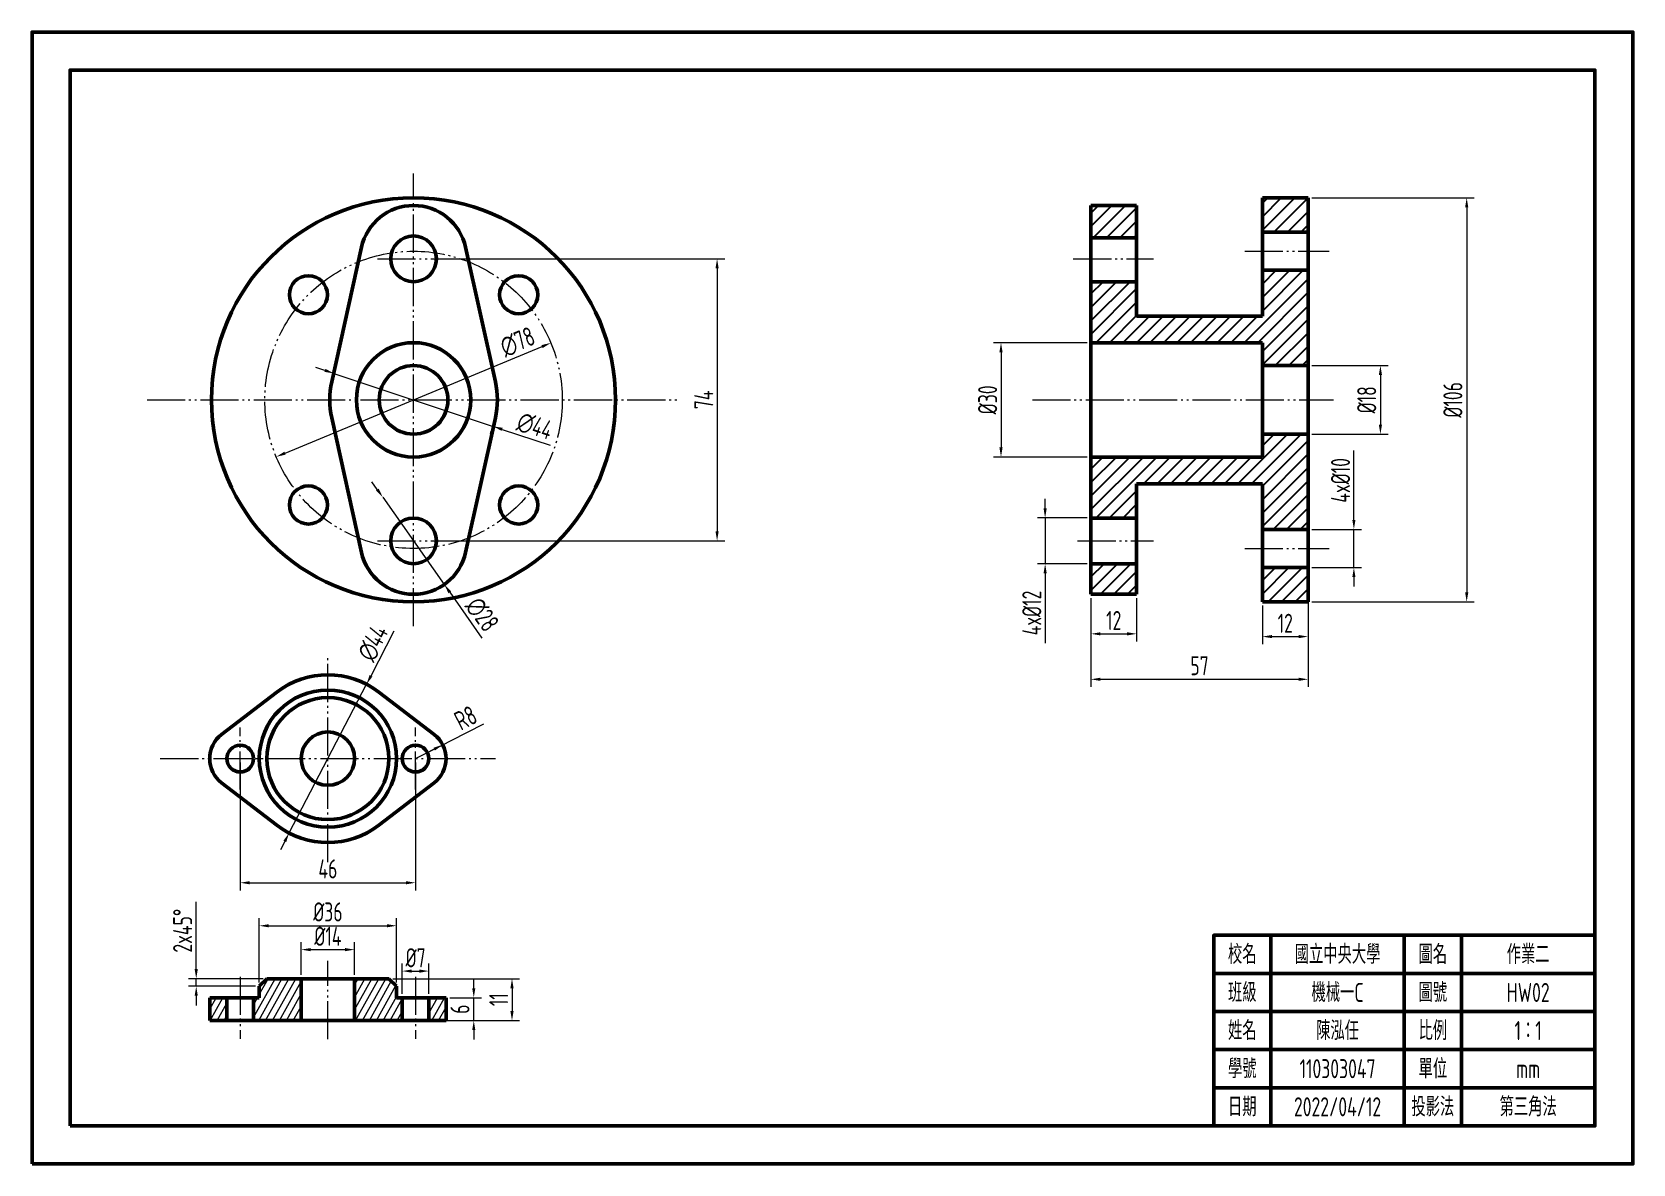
# Model space of a CAD drawing. Header units: millimetres. Extents: x 0 to 420, y 0 to 297.
import ezdxf

# ---------------------------------------------------------------- set-up
doc = ezdxf.new("R2010")
doc.units = ezdxf.units.MM
doc.linetypes.add('PHA10', pattern=[14, 10, -1, 0.5, -1, 0.5, -1])
for name, color, linetype, lineweight in [('AM_5', 3, 'Continuous', 25), ('AM_8', 1, 'Continuous', 25), ('中心線', 2, 'PHA10', 18), ('填充線', 4, 'Continuous', 18), ('輪廓線', 7, 'Continuous', 50)]:
    doc.layers.add(name, color=color, linetype=linetype, lineweight=lineweight)
doc.styles.add('CNS工程圖', font='iso.shx', dxfattribs={"width": 0.75, "bigfont": 'chineset.shx'})
doc.styles.get("Standard").update_dxf_attribs({"font": 'iso.shx', "width": 0.75, "bigfont": 'chineset.shx'})
doc.dimstyles.new('CNS$0', dxfattribs={"dimtxt": 5, "dimasz": 2.5, "dimexe": 2, "dimexo": 1, "dimgap": 1, "dimtad": 1, "dimdsep": 46, "dimtxsty": 'Standard', "dimcen": 2.5, "dimclrd": 3, "dimclre": 3, "dimclrt": 1, "dimadec": 0, "dimazin": 0, "dimtfac": 1, "dimtmove": 0, "dimatfit": 0, "dimfxl": 1, "dimlwd": 18, "dimlwe": 18, "dimarcsym": 0})
doc.dimstyles.new('CNS$3', dxfattribs={"dimtxt": 5, "dimasz": 2.5, "dimexe": 2, "dimexo": 1, "dimgap": 1, "dimtad": 1, "dimdsep": 46, "dimtxsty": 'Standard', "dimcen": 2.5, "dimclrd": 3, "dimclre": 3, "dimclrt": 1, "dimadec": 0, "dimazin": 0, "dimtfac": 1, "dimtmove": 0, "dimatfit": 0, "dimfxl": 1, "dimlwd": 18, "dimlwe": 18, "dimarcsym": 0})
doc.dimstyles.new('CNS$4', dxfattribs={"dimtxt": 5, "dimasz": 2.5, "dimexe": 2, "dimexo": 1, "dimgap": 1, "dimtad": 1, "dimdsep": 46, "dimtxsty": 'Standard', "dimcen": 2.5, "dimclrd": 3, "dimclre": 3, "dimclrt": 1, "dimadec": 0, "dimazin": 0, "dimtfac": 1, "dimtmove": 0, "dimatfit": 0, "dimfxl": 1, "dimlwd": 18, "dimlwe": 18, "dimarcsym": 0})
pattern_1 = [(61, (-148.4615, -105.0187), (-1.388459, 0.769635), [])]
pattern_2 = [(45, (0, 0), (-1.767767, 1.767767), [])]

# ---------------------------------------------------------------- blocks, each defined once
blk = doc.blocks.new('*D2')
at = {"layer": 'AM_5', "color": 3, "lineweight": 18, "transparency": 16777216}
for p, q in [((109.98, 111.12), (118.56, 115.48)), ((100.62, 106.36), (107.75, 109.99)), ((107.75, 109.99), (109.98, 111.12)), ((105.52, 108.85), (103.29, 107.72))]:
    blk.add_line(p, q, dxfattribs=at)
at = {"layer": 'AM_5', "color": 3, "transparency": 16777216}
blk.add_solid([(105.33, 109.22), (105.71, 108.48), (107.75, 109.99)], dxfattribs=at)
at = {"layer": 'Defpoints', "color": 0, "transparency": 16777216}
for p in [(107.75, 109.99), (100.62, 106.36)]:
    blk.add_point(p, dxfattribs=at)
at = {"layer": 'AM_5', "color": 1, "transparency": 16777216, "insert": (113.76, 117.06), "char_height": 5, "attachment_point": 5, "rotation": 26.9458}
blk.add_mtext('R8', dxfattribs=at)
blk = doc.blocks.new('*D3')
at = {"layer": 'AM_5', "color": 3, "lineweight": 18, "transparency": 16777216}
for p, q in [((54.62, 105.36), (54.62, 71.79)), ((100.62, 105.36), (100.62, 71.79)), ((57.12, 73.79), (98.12, 73.79))]:
    blk.add_line(p, q, dxfattribs=at)
at = {"layer": 'AM_5', "color": 3, "transparency": 16777216}
for points in [[(57.12, 74.21), (57.12, 73.37), (54.62, 73.79)], [(98.12, 74.21), (98.12, 73.37), (100.62, 73.79)]]:
    blk.add_solid(points, dxfattribs=at)
at = {"layer": 'Defpoints', "color": 0, "transparency": 16777216}
for p in [(54.62, 106.36), (100.62, 106.36), (100.62, 73.79)]:
    blk.add_point(p, dxfattribs=at)
at = {"layer": 'AM_5', "color": 1, "transparency": 16777216, "insert": (77.62, 77.42), "char_height": 5, "attachment_point": 5}
blk.add_mtext('46', dxfattribs=at)
blk = doc.blocks.new('*D4')
at = {"layer": 'AM_5', "color": 3, "lineweight": 18, "transparency": 16777216}
for p, q in [((70.62, 49.62), (70.62, 58.24)), ((73.12, 56.24), (82.12, 56.24)), ((84.62, 49.62), (84.62, 58.24))]:
    blk.add_line(p, q, dxfattribs=at)
at = {"layer": 'AM_5', "color": 3, "transparency": 16777216}
for points in [[(73.12, 56.66), (73.12, 55.82), (70.62, 56.24)], [(82.12, 56.66), (82.12, 55.82), (84.62, 56.24)]]:
    blk.add_solid(points, dxfattribs=at)
at = {"layer": 'Defpoints', "color": 0, "transparency": 16777216}
for p in [(84.62, 56.24), (70.62, 48.62), (84.62, 48.62)]:
    blk.add_point(p, dxfattribs=at)
at = {"layer": 'AM_5', "color": 1, "transparency": 16777216, "insert": (77.62, 59.74), "char_height": 5, "attachment_point": 5}
blk.add_mtext('%%C14', dxfattribs=at)
blk = doc.blocks.new('*D5')
at = {"layer": 'AM_5', "color": 3, "lineweight": 18, "transparency": 16777216}
for p, q in [((59.62, 47.62), (59.62, 64.5)), ((95.62, 47.62), (95.62, 64.5)), ((62.12, 62.5), (93.12, 62.5))]:
    blk.add_line(p, q, dxfattribs=at)
at = {"layer": 'AM_5', "color": 3, "transparency": 16777216}
for points in [[(62.12, 62.92), (62.12, 62.09), (59.62, 62.5)], [(93.12, 62.92), (93.12, 62.09), (95.62, 62.5)]]:
    blk.add_solid(points, dxfattribs=at)
at = {"layer": 'Defpoints', "color": 0, "transparency": 16777216}
for p in [(95.62, 62.5), (59.62, 46.62), (95.62, 46.62)]:
    blk.add_point(p, dxfattribs=at)
at = {"layer": 'AM_5', "color": 1, "transparency": 16777216, "insert": (77.62, 66.13), "char_height": 5, "attachment_point": 5}
blk.add_mtext('%%C36', dxfattribs=at)
blk = doc.blocks.new('*D6')
at = {"layer": 'AM_5', "color": 3, "lineweight": 18, "transparency": 16777216}
for p, q in [((115.89, 46.12), (115.89, 48.62)), ((109.62, 43.62), (117.89, 43.62)), ((115.89, 37.62), (115.89, 43.62)), ((109.62, 37.62), (117.89, 37.62)), ((115.89, 35.12), (115.89, 32.62))]:
    blk.add_line(p, q, dxfattribs=at)
at = {"layer": 'AM_5', "color": 3, "transparency": 16777216}
for points in [[(115.48, 46.12), (116.31, 46.12), (115.89, 43.62)], [(115.48, 35.12), (116.31, 35.12), (115.89, 37.62)]]:
    blk.add_solid(points, dxfattribs=at)
at = {"layer": 'Defpoints', "color": 0, "transparency": 16777216}
for p in [(108.62, 43.62), (115.89, 43.62), (108.62, 37.62)]:
    blk.add_point(p, dxfattribs=at)
at = {"layer": 'AM_5', "color": 1, "transparency": 16777216, "insert": (112.27, 40.62), "char_height": 5, "attachment_point": 5, "rotation": 90}
blk.add_mtext('6', dxfattribs=at)
blk = doc.blocks.new('*D7')
at = {"layer": 'AM_5', "color": 3, "lineweight": 18, "transparency": 16777216}
for p, q in [((94.62, 48.62), (127.92, 48.62)), ((125.92, 46.12), (125.92, 40.12)), ((94.62, 37.62), (127.92, 37.62))]:
    blk.add_line(p, q, dxfattribs=at)
at = {"layer": 'AM_5', "color": 3, "transparency": 16777216}
for points in [[(125.5, 46.12), (126.34, 46.12), (125.92, 48.62)], [(125.5, 40.12), (126.34, 40.12), (125.92, 37.62)]]:
    blk.add_solid(points, dxfattribs=at)
at = {"layer": 'Defpoints', "color": 0, "transparency": 16777216}
for p in [(93.62, 48.62), (93.62, 37.62), (125.92, 37.62)]:
    blk.add_point(p, dxfattribs=at)
at = {"layer": 'AM_5', "color": 1, "transparency": 16777216, "insert": (122.42, 43.12), "char_height": 5, "attachment_point": 5, "rotation": 90}
blk.add_mtext('11', dxfattribs=at)
blk = doc.blocks.new('*D8')
at = {"layer": 'AM_5', "color": 3, "lineweight": 18, "transparency": 16777216}
for p, q in [((97.12, 44.62), (97.12, 52.61)), ((99.62, 50.61), (101.62, 50.61)), ((104.12, 44.62), (104.12, 52.61))]:
    blk.add_line(p, q, dxfattribs=at)
at = {"layer": 'AM_5', "color": 3, "transparency": 16777216}
for points in [[(99.62, 51.03), (99.62, 50.19), (97.12, 50.61)], [(101.62, 51.03), (101.62, 50.19), (104.12, 50.61)]]:
    blk.add_solid(points, dxfattribs=at)
at = {"layer": 'Defpoints', "color": 0, "transparency": 16777216}
for p in [(104.12, 50.61), (97.12, 43.62), (104.12, 43.62)]:
    blk.add_point(p, dxfattribs=at)
at = {"layer": 'AM_5', "color": 1, "transparency": 16777216, "insert": (100.62, 54.11), "char_height": 5, "attachment_point": 5}
blk.add_mtext('%%C7', dxfattribs=at)
blk = doc.blocks.new('*D9')
at = {"layer": 'AM_5', "color": 3, "lineweight": 18, "transparency": 16777216}
for p, q in [((43.08, 51.12), (43.08, 68.79)), ((60.62, 48.62), (41.08, 48.62)), ((58.62, 46.62), (41.08, 46.62)), ((43.08, 46.62), (43.08, 48.62)), ((43.08, 44.12), (43.08, 41.62))]:
    blk.add_line(p, q, dxfattribs=at)
at = {"layer": 'AM_5', "color": 3, "transparency": 16777216}
for points in [[(42.66, 51.12), (43.49, 51.12), (43.08, 48.62)], [(42.66, 44.12), (43.49, 44.12), (43.08, 46.62)]]:
    blk.add_solid(points, dxfattribs=at)
at = {"layer": 'Defpoints', "color": 0, "transparency": 16777216}
for p in [(43.08, 46.62), (59.62, 46.62), (61.62, 48.62)]:
    blk.add_point(p, dxfattribs=at)
at = {"layer": 'AM_5', "color": 1, "transparency": 16777216, "insert": (39.51, 61.21), "char_height": 5, "attachment_point": 5, "rotation": 90}
blk.add_mtext('2x45%%D', dxfattribs=at)
blk = doc.blocks.new('*D10')
at = {"layer": 'AM_5', "color": 3, "lineweight": 18, "transparency": 16777216}
for p, q in [((335.78, 209.49), (355.74, 209.49)), ((353.74, 206.99), (353.74, 193.99)), ((335.78, 191.49), (355.74, 191.49))]:
    blk.add_line(p, q, dxfattribs=at)
at = {"layer": 'AM_5', "color": 3, "transparency": 16777216}
for points in [[(353.32, 206.99), (354.16, 206.99), (353.74, 209.49)], [(353.32, 193.99), (354.16, 193.99), (353.74, 191.49)]]:
    blk.add_solid(points, dxfattribs=at)
at = {"layer": 'Defpoints', "color": 0, "transparency": 16777216}
for p in [(334.78, 209.49), (334.78, 191.49), (353.74, 191.49)]:
    blk.add_point(p, dxfattribs=at)
at = {"layer": 'AM_5', "color": 1, "transparency": 16777216, "insert": (350.15, 200.49), "char_height": 5, "attachment_point": 5, "rotation": 90}
blk.add_mtext('%%C18', dxfattribs=at)
blk = doc.blocks.new('*D11')
at = {"layer": 'AM_5', "color": 3, "lineweight": 18, "transparency": 16777216}
for p, q in [((265.78, 171.99), (265.78, 174.49)), ((276.78, 169.49), (263.78, 169.49)), ((265.78, 169.49), (265.78, 157.49)), ((276.78, 157.49), (263.78, 157.49)), ((265.78, 154.99), (265.78, 136.65))]:
    blk.add_line(p, q, dxfattribs=at)
at = {"layer": 'AM_5', "color": 3, "transparency": 16777216}
for points in [[(265.37, 171.99), (266.2, 171.99), (265.78, 169.49)], [(265.37, 154.99), (266.2, 154.99), (265.78, 157.49)]]:
    blk.add_solid(points, dxfattribs=at)
at = {"layer": 'Defpoints', "color": 0, "transparency": 16777216}
for p in [(277.78, 169.49), (265.78, 157.49), (277.78, 157.49)]:
    blk.add_point(p, dxfattribs=at)
at = {"layer": 'AM_5', "color": 1, "transparency": 16777216, "insert": (262.28, 144.57), "char_height": 5, "attachment_point": 5, "rotation": 90}
blk.add_mtext('4x%%C12', dxfattribs=at)
blk = doc.blocks.new('*D12')
at = {"layer": 'AM_5', "color": 3, "lineweight": 18, "transparency": 16777216}
for p, q in [((276.78, 215.49), (252.21, 215.49)), ((254.21, 212.99), (254.21, 187.99)), ((276.78, 185.49), (252.21, 185.49))]:
    blk.add_line(p, q, dxfattribs=at)
at = {"layer": 'AM_5', "color": 3, "transparency": 16777216}
for points in [[(253.79, 212.99), (254.62, 212.99), (254.21, 215.49)], [(253.79, 187.99), (254.62, 187.99), (254.21, 185.49)]]:
    blk.add_solid(points, dxfattribs=at)
at = {"layer": 'Defpoints', "color": 0, "transparency": 16777216}
for p in [(277.78, 215.49), (254.21, 185.49), (277.78, 185.49)]:
    blk.add_point(p, dxfattribs=at)
at = {"layer": 'AM_5', "color": 1, "transparency": 16777216, "insert": (250.7, 200.49), "char_height": 5, "attachment_point": 5, "rotation": 90}
blk.add_mtext('%%C30', dxfattribs=at)
blk = doc.blocks.new('*D13')
at = {"layer": 'AM_5', "color": 3, "lineweight": 18, "transparency": 16777216}
for p, q in [((88.93, 128.09), (95.05, 139.85)), ((67.46, 86.85), (87.78, 125.88)), ((66.31, 84.63), (65.15, 82.41))]:
    blk.add_line(p, q, dxfattribs=at)
at = {"layer": 'AM_5', "color": 3, "transparency": 16777216}
for points in [[(88.56, 128.29), (89.3, 127.9), (87.78, 125.88)], [(65.94, 84.82), (66.68, 84.44), (67.46, 86.85)]]:
    blk.add_solid(points, dxfattribs=at)
at = {"layer": 'Defpoints', "color": 0, "transparency": 16777216}
for p in [(87.78, 125.88), (67.46, 86.85)]:
    blk.add_point(p, dxfattribs=at)
at = {"layer": 'AM_5', "color": 1, "transparency": 16777216, "insert": (89.46, 136.69), "char_height": 5, "attachment_point": 5, "rotation": 62.5042}
blk.add_mtext('∅44', dxfattribs=at)
blk = doc.blocks.new('*D14')
at = {"layer": 'AM_5', "color": 3, "lineweight": 18, "transparency": 16777216}
for p, q in [((277.78, 148.49), (277.78, 137.1)), ((289.78, 148.49), (289.78, 137.1)), ((280.28, 139.1), (287.28, 139.1))]:
    blk.add_line(p, q, dxfattribs=at)
at = {"layer": 'AM_5', "color": 3, "transparency": 16777216}
for points in [[(280.28, 139.51), (280.28, 138.68), (277.78, 139.1)], [(287.28, 139.51), (287.28, 138.68), (289.78, 139.1)]]:
    blk.add_solid(points, dxfattribs=at)
at = {"layer": 'Defpoints', "color": 0, "transparency": 16777216}
for p in [(277.78, 149.49), (289.78, 149.49), (289.78, 139.1)]:
    blk.add_point(p, dxfattribs=at)
at = {"layer": 'AM_5', "color": 1, "transparency": 16777216, "insert": (283.78, 142.6), "char_height": 5, "attachment_point": 5}
blk.add_mtext('12', dxfattribs=at)
blk = doc.blocks.new('*D15')
at = {"layer": 'AM_5', "color": 3, "lineweight": 18, "transparency": 16777216}
for p, q in [((277.78, 148.49), (277.78, 125.17)), ((334.78, 148.49), (334.78, 125.17)), ((280.28, 127.17), (332.28, 127.17))]:
    blk.add_line(p, q, dxfattribs=at)
at = {"layer": 'AM_5', "color": 3, "transparency": 16777216}
for points in [[(280.28, 127.58), (280.28, 126.75), (277.78, 127.17)], [(332.28, 127.58), (332.28, 126.75), (334.78, 127.17)]]:
    blk.add_solid(points, dxfattribs=at)
at = {"layer": 'Defpoints', "color": 0, "transparency": 16777216}
for p in [(277.78, 149.49), (334.78, 149.49), (334.78, 127.17)]:
    blk.add_point(p, dxfattribs=at)
at = {"layer": 'AM_5', "color": 1, "transparency": 16777216, "insert": (306.28, 130.73), "char_height": 5, "attachment_point": 5}
blk.add_mtext('57', dxfattribs=at)
blk = doc.blocks.new('*D16')
at = {"layer": 'AM_5', "color": 3, "lineweight": 18, "transparency": 16777216}
for p, q in [((322.78, 146.49), (322.78, 136.37)), ((334.78, 146.49), (334.78, 136.37)), ((325.28, 138.37), (332.28, 138.37))]:
    blk.add_line(p, q, dxfattribs=at)
at = {"layer": 'AM_5', "color": 3, "transparency": 16777216}
for points in [[(325.28, 138.79), (325.28, 137.96), (322.78, 138.37)], [(332.28, 138.79), (332.28, 137.96), (334.78, 138.37)]]:
    blk.add_solid(points, dxfattribs=at)
at = {"layer": 'Defpoints', "color": 0, "transparency": 16777216}
for p in [(322.78, 147.49), (334.78, 147.49), (334.78, 138.37)]:
    blk.add_point(p, dxfattribs=at)
at = {"layer": 'AM_5', "color": 1, "transparency": 16777216, "insert": (328.78, 141.87), "char_height": 5, "attachment_point": 5}
blk.add_mtext('12', dxfattribs=at)
blk = doc.blocks.new('*D17')
at = {"layer": 'AM_5', "color": 3, "lineweight": 18, "transparency": 16777216}
blk.add_line((66.38, 186.5), (133.81, 214.47), dxfattribs=at)
at = {"layer": 'AM_5', "color": 3, "transparency": 16777216}
for points in [[(133.65, 214.86), (133.97, 214.09), (136.12, 215.43)], [(66.22, 186.89), (66.54, 186.12), (64.07, 185.54)]]:
    blk.add_solid(points, dxfattribs=at)
at = {"layer": 'Defpoints', "color": 0, "transparency": 16777216}
for p in [(136.12, 215.43), (64.07, 185.54)]:
    blk.add_point(p, dxfattribs=at)
at = {"layer": 'AM_5', "color": 1, "transparency": 16777216, "insert": (127.38, 215.69), "char_height": 5, "attachment_point": 5, "rotation": 22.5286}
blk.add_mtext('∅78', dxfattribs=at)
blk = doc.blocks.new('*D18')
at = {"layer": 'AM_5', "color": 3, "lineweight": 18, "transparency": 16777216}
for p, q in [((76.85, 208.22), (74.47, 209.01)), ((79.22, 207.43), (120.97, 193.54)), ((123.34, 192.75), (135.91, 188.57))]:
    blk.add_line(p, q, dxfattribs=at)
blk.add_arc((100.09, 200.49), 22, 336.3831, 344.9088, dxfattribs=at)
at = {"layer": 'AM_5', "color": 3, "transparency": 16777216}
for points in [[(76.98, 208.62), (76.71, 207.83), (79.22, 207.43)], [(123.47, 193.15), (123.21, 192.35), (120.97, 193.54)]]:
    blk.add_solid(points, dxfattribs=at)
at = {"layer": 'Defpoints', "color": 0, "transparency": 16777216}
for p in [(79.22, 207.43), (120.97, 193.54)]:
    blk.add_point(p, dxfattribs=at)
at = {"layer": 'AM_5', "color": 1, "transparency": 16777216, "insert": (131.92, 193.58), "char_height": 5, "attachment_point": 5, "rotation": 341.5918}
blk.add_mtext('∅44', dxfattribs=at)
blk = doc.blocks.new('*D19')
at = {"layer": 'AM_5', "color": 3, "lineweight": 18, "transparency": 16777216}
for p, q in [((346.78, 168.99), (346.78, 187.24)), ((335.78, 166.49), (348.78, 166.49)), ((346.78, 156.49), (346.78, 166.49)), ((335.78, 156.49), (348.78, 156.49)), ((346.78, 153.99), (346.78, 151.49))]:
    blk.add_line(p, q, dxfattribs=at)
at = {"layer": 'AM_5', "color": 3, "transparency": 16777216}
for points in [[(346.37, 168.99), (347.2, 168.99), (346.78, 166.49)], [(346.37, 153.99), (347.2, 153.99), (346.78, 156.49)]]:
    blk.add_solid(points, dxfattribs=at)
at = {"layer": 'Defpoints', "color": 0, "transparency": 16777216}
for p in [(334.78, 166.49), (346.78, 166.49), (334.78, 156.49)]:
    blk.add_point(p, dxfattribs=at)
at = {"layer": 'AM_5', "color": 1, "transparency": 16777216, "insert": (343.28, 179.36), "char_height": 5, "attachment_point": 5, "rotation": 90}
blk.add_mtext('4x%%C10', dxfattribs=at)
blk = doc.blocks.new('*D20')
at = {"layer": 'AM_5', "color": 3, "lineweight": 18, "transparency": 16777216}
for p, q in [((90.59, 176.98), (89.15, 179.02)), ((92.03, 174.93), (108.15, 152.04)), ((109.59, 150), (118.04, 138))]:
    blk.add_line(p, q, dxfattribs=at)
at = {"layer": 'AM_5', "color": 3, "transparency": 16777216}
for points in [[(90.93, 177.22), (90.25, 176.74), (92.03, 174.93)], [(109.93, 150.24), (109.25, 149.76), (108.15, 152.04)]]:
    blk.add_solid(points, dxfattribs=at)
at = {"layer": 'Defpoints', "color": 0, "transparency": 16777216}
for p in [(92.03, 174.93), (108.15, 152.04)]:
    blk.add_point(p, dxfattribs=at)
at = {"layer": 'AM_5', "color": 1, "transparency": 16777216, "insert": (118.08, 144.17), "char_height": 5, "attachment_point": 5, "rotation": 305.1511}
blk.add_mtext('∅28', dxfattribs=at)
blk = doc.blocks.new('*D21')
at = {"layer": 'AM_5', "color": 3, "lineweight": 18, "transparency": 16777216}
for p, q in [((335.78, 253.49), (378.38, 253.49)), ((376.38, 250.99), (376.38, 149.99)), ((335.78, 147.49), (378.38, 147.49))]:
    blk.add_line(p, q, dxfattribs=at)
at = {"layer": 'AM_5', "color": 3, "transparency": 16777216}
for points in [[(375.96, 250.99), (376.8, 250.99), (376.38, 253.49)], [(375.96, 149.99), (376.8, 149.99), (376.38, 147.49)]]:
    blk.add_solid(points, dxfattribs=at)
at = {"layer": 'Defpoints', "color": 0, "transparency": 16777216}
for p in [(334.78, 253.49), (334.78, 147.49), (376.38, 147.49)]:
    blk.add_point(p, dxfattribs=at)
at = {"layer": 'AM_5', "color": 1, "transparency": 16777216, "insert": (372.75, 200.49), "char_height": 5, "attachment_point": 5, "rotation": 90}
blk.add_mtext('%%C106', dxfattribs=at)
blk = doc.blocks.new('*D22')
at = {"layer": 'AM_5', "color": 3, "lineweight": 18, "transparency": 16777216}
for p, q in [((107.09, 237.49), (181.72, 237.49)), ((179.72, 234.99), (179.72, 165.99)), ((107.09, 163.49), (181.72, 163.49))]:
    blk.add_line(p, q, dxfattribs=at)
at = {"layer": 'AM_5', "color": 3, "transparency": 16777216}
for points in [[(179.3, 234.99), (180.13, 234.99), (179.72, 237.49)], [(179.3, 165.99), (180.13, 165.99), (179.72, 163.49)]]:
    blk.add_solid(points, dxfattribs=at)
at = {"layer": 'Defpoints', "color": 0, "transparency": 16777216}
for p in [(106.09, 237.49), (106.09, 163.49), (179.72, 163.49)]:
    blk.add_point(p, dxfattribs=at)
at = {"layer": 'AM_5', "color": 1, "transparency": 16777216, "insert": (176.22, 200.49), "char_height": 5, "attachment_point": 5, "rotation": 90}
blk.add_mtext('74', dxfattribs=at)

msp = doc.modelspace()

# ---------------------------------------------------------------- hatches: boundary and pattern name
at = {"layer": 'AM_8'}
h = msp.add_hatch(dxfattribs=at)
h.set_pattern_fill('_U', color=4, scale=2.5, angle=45, style=0, pattern_type=0)
h.set_pattern_definition(pattern_2)
h.paths.add_polyline_path([(334.782, 253.487), (322.782, 253.487), (322.782, 244.487), (334.782, 244.487)])
h = msp.add_hatch(dxfattribs=at)
h.set_pattern_fill('_U', color=4, scale=2.5, angle=45, style=0, pattern_type=0)
h.set_pattern_definition(pattern_2)
h.paths.add_polyline_path([(289.782, 251.487), (277.782, 251.487), (277.782, 242.987), (289.782, 242.987)])
h = msp.add_hatch(dxfattribs=at)
h.set_pattern_fill('_U', color=4, scale=2.5, angle=45, style=0, pattern_type=0)
h.set_pattern_definition(pattern_2)
h.paths.add_polyline_path([(322.782, 209.487), (334.782, 209.487), (334.782, 234.487), (322.782, 234.487), (322.782, 222.487), (289.782, 222.487), (289.782, 231.487), (277.782, 231.487), (277.782, 215.487), (322.782, 215.487)])
h = msp.add_hatch(dxfattribs=at)
h.set_pattern_fill('_U', color=4, scale=2.5, angle=45, style=0, pattern_type=0)
h.set_pattern_definition(pattern_2)
h.paths.add_polyline_path([(289.782, 169.487), (289.782, 178.487), (322.782, 178.487), (322.782, 166.487), (334.782, 166.487), (334.782, 191.487), (322.782, 191.487), (322.782, 185.487), (277.782, 185.487), (277.782, 169.487)])
h = msp.add_hatch(dxfattribs=at)
h.set_pattern_fill('_U', color=4, scale=2.5, angle=45, style=0, pattern_type=0)
h.set_pattern_definition(pattern_2)
h.paths.add_polyline_path([(289.782, 157.487), (277.782, 157.487), (277.782, 149.487), (289.782, 149.487)])
h = msp.add_hatch(dxfattribs=at)
h.set_pattern_fill('_U', color=4, scale=2.5, angle=45, style=0, pattern_type=0)
h.set_pattern_definition(pattern_2)
h.paths.add_polyline_path([(322.782, 147.487), (334.782, 147.487), (334.782, 156.487), (322.782, 156.487)])
at = {"layer": '填充線'}
h = msp.add_hatch(dxfattribs=at)
h.set_pattern_fill('ANSI31', color=256, scale=0.5, angle=16, style=0)
h.set_pattern_definition(pattern_1)
h.paths.add_polyline_path([(108.62, 43.617), (104.12, 43.617), (104.12, 37.617), (108.62, 37.617)])
h.paths.add_polyline_path([(84.62, 48.617), (84.62, 37.617), (97.12, 37.617), (97.12, 43.617), (95.62, 43.617), (95.62, 46.617), (93.62, 48.617)])
h.paths.add_polyline_path([(70.62, 37.617), (70.62, 48.617), (61.62, 48.617), (59.62, 46.617), (59.62, 43.617), (58.12, 43.617), (58.12, 37.617)])
h = msp.add_hatch(dxfattribs=at)
h.set_pattern_fill('ANSI31', color=256, scale=0.5, angle=16, style=0)
h.set_pattern_definition(pattern_1)
h.paths.add_polyline_path([(51.12, 37.617), (51.12, 43.617), (46.62, 43.617), (46.62, 37.617)])

# ---------------------------------------------------------------- linework, layer by layer
at = {"layer": '中心線'}
for p, q in [((100.092, 141.101), (100.092, 259.872)), ((318.164, 239.487), (340.321, 239.487)), ((90.629, 237.487), (109.554, 237.487)), ((273.164, 237.487), (294.179, 237.487)), ((30.175, 200.487), (170.009, 200.487)), ((262.428, 200.487), (341.463, 200.487)), ((90.629, 163.487), (109.554, 163.487)), ((274.306, 163.487), (294.179, 163.487)), ((318.164, 161.487), (340.321, 161.487)), ((77.62, 79.186), (77.62, 133.534)), ((54.62, 98.219), (54.62, 114.501)), ((100.62, 98.219), (100.62, 114.501)), ((33.649, 106.36), (121.591, 106.36)), ((77.62, 32.715), (77.62, 53.321)), ((54.62, 49.141), (54.62, 32.88)), ((100.62, 49.141), (100.62, 32.88))]:
    msp.add_line(p, q, dxfattribs=at)
msp.add_circle((100.092, 200.487), 39, dxfattribs=at)
at = {"layer": '輪廓線'}
for p, q in [((334.782, 253.487), (322.782, 253.487)), ((322.782, 253.487), (322.782, 222.487)), ((334.782, 147.487), (334.782, 253.487)), ((289.782, 251.487), (277.782, 251.487)), ((277.782, 251.487), (277.782, 215.487)), ((289.782, 222.487), (289.782, 251.487)), ((334.782, 244.487), (322.782, 244.487)), ((322.782, 244.487), (322.782, 234.487)), ((334.782, 239.487), (334.782, 244.487)), ((78.612, 205.243), (86.423, 240.514)), ((121.571, 205.243), (113.76, 240.514)), ((289.782, 242.987), (277.782, 242.987)), ((277.782, 242.987), (277.782, 231.487)), ((289.782, 236.987), (289.782, 242.987)), ((277.782, 231.487), (289.782, 231.487)), ((322.782, 234.487), (334.782, 234.487)), ((322.782, 222.487), (289.782, 222.487)), ((277.782, 215.487), (322.782, 215.487)), ((277.782, 215.487), (277.782, 185.487)), ((322.782, 215.487), (322.782, 209.487)), ((322.782, 209.487), (334.782, 209.487)), ((322.782, 209.487), (322.782, 191.487)), ((78.612, 195.73), (86.423, 160.46)), ((121.571, 195.73), (113.76, 160.46)), ((322.782, 185.487), (322.782, 191.487)), ((322.782, 191.487), (334.782, 191.487)), ((277.782, 149.487), (277.782, 185.487)), ((277.782, 185.487), (322.782, 185.487)), ((322.782, 178.487), (289.782, 178.487)), ((289.782, 178.487), (289.782, 149.487)), ((322.782, 147.487), (322.782, 178.487)), ((277.782, 169.487), (289.782, 169.487)), ((334.782, 166.487), (322.782, 166.487)), ((322.782, 166.487), (322.782, 156.487)), ((334.782, 161.487), (334.782, 166.487)), ((277.782, 157.487), (289.782, 157.487)), ((322.782, 156.487), (334.782, 156.487)), ((289.782, 149.487), (277.782, 149.487)), ((334.782, 147.487), (322.782, 147.487)), ((49.75, 112.707), (64.229, 123.815)), ((91.011, 123.815), (105.489, 112.707)), ((49.75, 100.013), (64.229, 88.905)), ((105.489, 100.013), (91.011, 88.905)), ((61.62, 48.617), (59.62, 46.617)), ((59.62, 46.617), (59.62, 43.617)), ((93.62, 48.617), (61.62, 48.617)), ((70.62, 48.617), (70.62, 37.617)), ((84.62, 48.617), (84.62, 37.617)), ((93.62, 48.617), (95.62, 46.617)), ((95.62, 43.617), (95.62, 46.617)), ((46.62, 43.617), (46.62, 37.617)), ((59.62, 43.617), (46.62, 43.617)), ((51.12, 43.617), (51.12, 37.617)), ((58.12, 43.617), (58.12, 37.617)), ((108.62, 43.617), (95.62, 43.617)), ((97.12, 43.617), (97.12, 37.617)), ((104.12, 43.617), (104.12, 37.617)), ((108.62, 37.617), (108.62, 43.617)), ((46.62, 37.617), (108.62, 37.617))]:
    msp.add_line(p, q, dxfattribs=at)
for points in [[(0, 0), (420, 0), (420, 297), (0, 297)], [(10, 10), (410, 10), (410, 287), (10, 287)], [(410, 10), (310, 10), (310, 60), (410, 60)], [(310, 60), (325, 60), (325, 10), (310, 10)], [(310, 50), (410, 50), (410, 60), (310, 60)], [(360, 60), (375, 60), (375, 10), (360, 10)], [(310, 40), (410, 40), (410, 50), (310, 50)], [(310, 30), (410, 30), (410, 40), (310, 40)], [(310, 20), (410, 20), (410, 30), (310, 30)], [(310, 10), (410, 10), (410, 20), (310, 20)]]:
    msp.add_lwpolyline(points, close=True, dxfattribs=at)
for centre, radius in [((100.092, 200.487), 53), ((100.092, 237.487), 6), ((72.514, 228.064), 5), ((127.669, 228.064), 5), ((100.092, 200.487), 15), ((100.092, 200.487), 9), ((72.514, 172.91), 5), ((127.669, 172.91), 5), ((100.092, 163.487), 6), ((77.62, 106.36), 18), ((77.62, 106.36), 16), ((54.62, 106.36), 3.5), ((77.62, 106.36), 7), ((100.62, 106.36), 3.5)]:
    msp.add_circle(centre, radius, dxfattribs=at)
for centre, radius, start, end in [((100.092, 237.487), 14, 12.48689, 167.51311), ((100.092, 200.487), 22, 167.51311, 192.48689), ((100.092, 200.487), 22, 347.51311, 12.48689), ((100.092, 163.487), 14, 192.48689, 347.51311), ((77.62, 106.36), 22, 52.50475, 127.49525), ((54.62, 106.36), 8, 127.49525, 232.50475), ((100.62, 106.36), 8, 307.49525, 52.50475), ((77.62, 106.36), 22, 232.50475, 307.49525)]:
    msp.add_arc(centre, radius, start, end, dxfattribs=at)

# ---------------------------------------------------------------- texts
at = {"char_height": 5, "attachment_point": 5, "style": 'CNS工程圖'}
for s, width, gutter_width, insert in [('校名', 15, 12.5, (317.5, 55)), ('國立中央大學', 35, 12.5, (342.5, 55)), ('圖名', 15, 12.5, (367.5, 55)), ('班級', 15, 12.5, (317.5, 45)), ('圖號', 15, 25, (367.5, 45)), ('姓名', 15, 12.5, (317.5, 35)), ('比例', 15, 25, (367.5, 35)), ('1：1', 35, 25, (392.5, 35)), ('學號', 15, 12.5, (317.5, 25)), ('單位', 15, 25, (367.5, 25)), ('mm', 35, 25, (392.5, 25)), ('日期', 15, 12.5, (317.5, 15)), ('投影法', 15, 25, (367.5, 15))]:
    msp.add_mtext_dynamic_manual_height_columns(s, width=width, gutter_width=gutter_width, heights=[0], dxfattribs=dict(at, insert=insert))
at = {"char_height": 5, "attachment_point": 5}
for s, insert in [('作業二', (392.5, 55)), ('機械一C', (342.5, 45)), ('HW02', (392.5, 45)), ('陳泓任', (342.5, 35)), ('\\pxqc;110303047', (342.5, 25)), ('2022/04/12', (342.5, 15)), ('第三角法', (392.5, 15))]:
    msp.add_mtext_dynamic_manual_height_columns(s, width=35, gutter_width=12.5, heights=[0], dxfattribs=dict(at, insert=insert))

# ---------------------------------------------------------------- dimensions: what is measured, and where the dimension line sits
at = {"layer": 'AM_5'}
for p1, p2, distance, override, picture, middle in [((334.782, 253.487), (334.782, 147.487), 41.597, {"dimpost": '%%C<>'}, '*D21', (372.751, 200.487)), ((277.782, 215.487), (277.782, 185.487), -23.577, {"dimpost": '%%C<>'}, '*D12', (250.704, 200.487)), ((334.782, 209.487), (334.782, 191.487), 18.959, {"dimpost": '%%C<>'}, '*D10', (350.155, 200.487)), ((334.782, 156.487), (334.782, 166.487), -12, {"dimpost": '4x%%C<>'}, '*D19', (343.281, 179.361)), ((277.782, 169.487), (277.782, 157.487), -12, {"dimpost": '4x%%C<>'}, '*D11', (262.282, 144.571)), ((70.62, 48.617), (84.62, 48.617), 7.622, {"dimpost": '%%C<>'}, '*D4', (77.62, 59.739))]:
    dim = msp.add_aligned_dim(p1=p1, p2=p2, distance=distance, dimstyle='CNS$0', override=override, dxfattribs=at)
    dim.commit()
    dim.dimension.update_dxf_attribs({"geometry": picture, "text_midpoint": middle})
for p1, p2, distance, picture, middle in [((106.092, 237.487), (106.092, 163.487), 73.627, '*D22', (176.218, 200.487)), ((277.782, 149.487), (334.782, 149.487), -22.32, '*D15', (306.282, 130.734))]:
    dim = msp.add_aligned_dim(p1=p1, p2=p2, distance=distance, dimstyle='CNS$0', dxfattribs=at)
    dim.commit()
    dim.dimension.update_dxf_attribs({"geometry": picture, "text_midpoint": middle})
for p1, p2, picture, middle in [((64.068, 185.544), (136.116, 215.429), '*D17', (128.75, 212.374)), ((92.031, 174.934), (108.152, 152.04), '*D20', (115.147, 142.106)), ((67.463, 86.845), (87.777, 125.875), '*D13', (92.567, 135.078))]:
    dim = msp.add_diameter_dim_2p(p1=p1, p2=p2, dimstyle='CNS$3', override={"dimpost": ''}, dxfattribs=at)
    dim.commit()
    dim.dimension.update_dxf_attribs({"geometry": picture, "text_midpoint": middle, "dimtype": 163})
dim = msp.add_diameter_dim_2p(p1=(79.217, 207.434), p2=(120.966, 193.539), dimstyle='CNS$3', dxfattribs=at)
dim.commit()
dim.dimension.update_dxf_attribs({"geometry": '*D18', "text_midpoint": (130.81, 190.263), "dimtype": 163})
for base, p1, p2, angle, picture, middle in [((289.782, 139.097), (277.782, 149.487), (289.782, 149.487), 0, '*D14', (283.782, 139.097)), ((334.782, 138.373), (322.782, 147.487), (334.782, 147.487), 0, '*D16', (328.782, 138.373)), ((100.62, 73.789), (54.62, 106.36), (100.62, 106.36), 0, '*D3', (77.62, 73.789)), ((125.919, 37.617), (93.62, 48.617), (93.62, 37.617), 270, '*D7', (125.919, 43.117)), ((115.895, 43.617), (108.62, 37.617), (108.62, 43.617), 90, '*D6', (115.895, 40.617))]:
    dim = msp.add_linear_dim(base=base, p1=p1, p2=p2, angle=angle, dimstyle='CNS$0', dxfattribs=at)
    dim.commit()
    dim.dimension.update_dxf_attribs({"geometry": picture, "text_midpoint": middle, "dimtype": 161})
dim = msp.add_radius_dim(center=(100.62, 106.36), mpoint=(107.751, 109.985), dimstyle='CNS$4', dxfattribs=at)
dim.commit()
dim.dimension.update_dxf_attribs({"geometry": '*D2', "text_midpoint": (115.386, 113.866), "dimtype": 164})
for base, p1, p2, angle, override, picture, middle, dimtype in [((43.077, 46.617), (61.62, 48.617), (59.62, 46.617), 90, {"dimpost": 'x45%%D'}, '*D9', (43.077, 61.206), 160), ((95.62, 62.504), (59.62, 46.617), (95.62, 46.617), 0, {"dimpost": '%%C<>'}, '*D5', (77.62, 62.504), 161), ((104.12, 50.609), (97.12, 43.617), (104.12, 43.617), 0, {"dimpost": '%%C<>'}, '*D8', (100.62, 50.609), 161)]:
    dim = msp.add_linear_dim(base=base, p1=p1, p2=p2, angle=angle, dimstyle='CNS$0', override=override, dxfattribs=at)
    dim.commit()
    dim.dimension.update_dxf_attribs({"geometry": picture, "text_midpoint": middle, "dimtype": dimtype})

doc.saveas('drawing.dxf')
